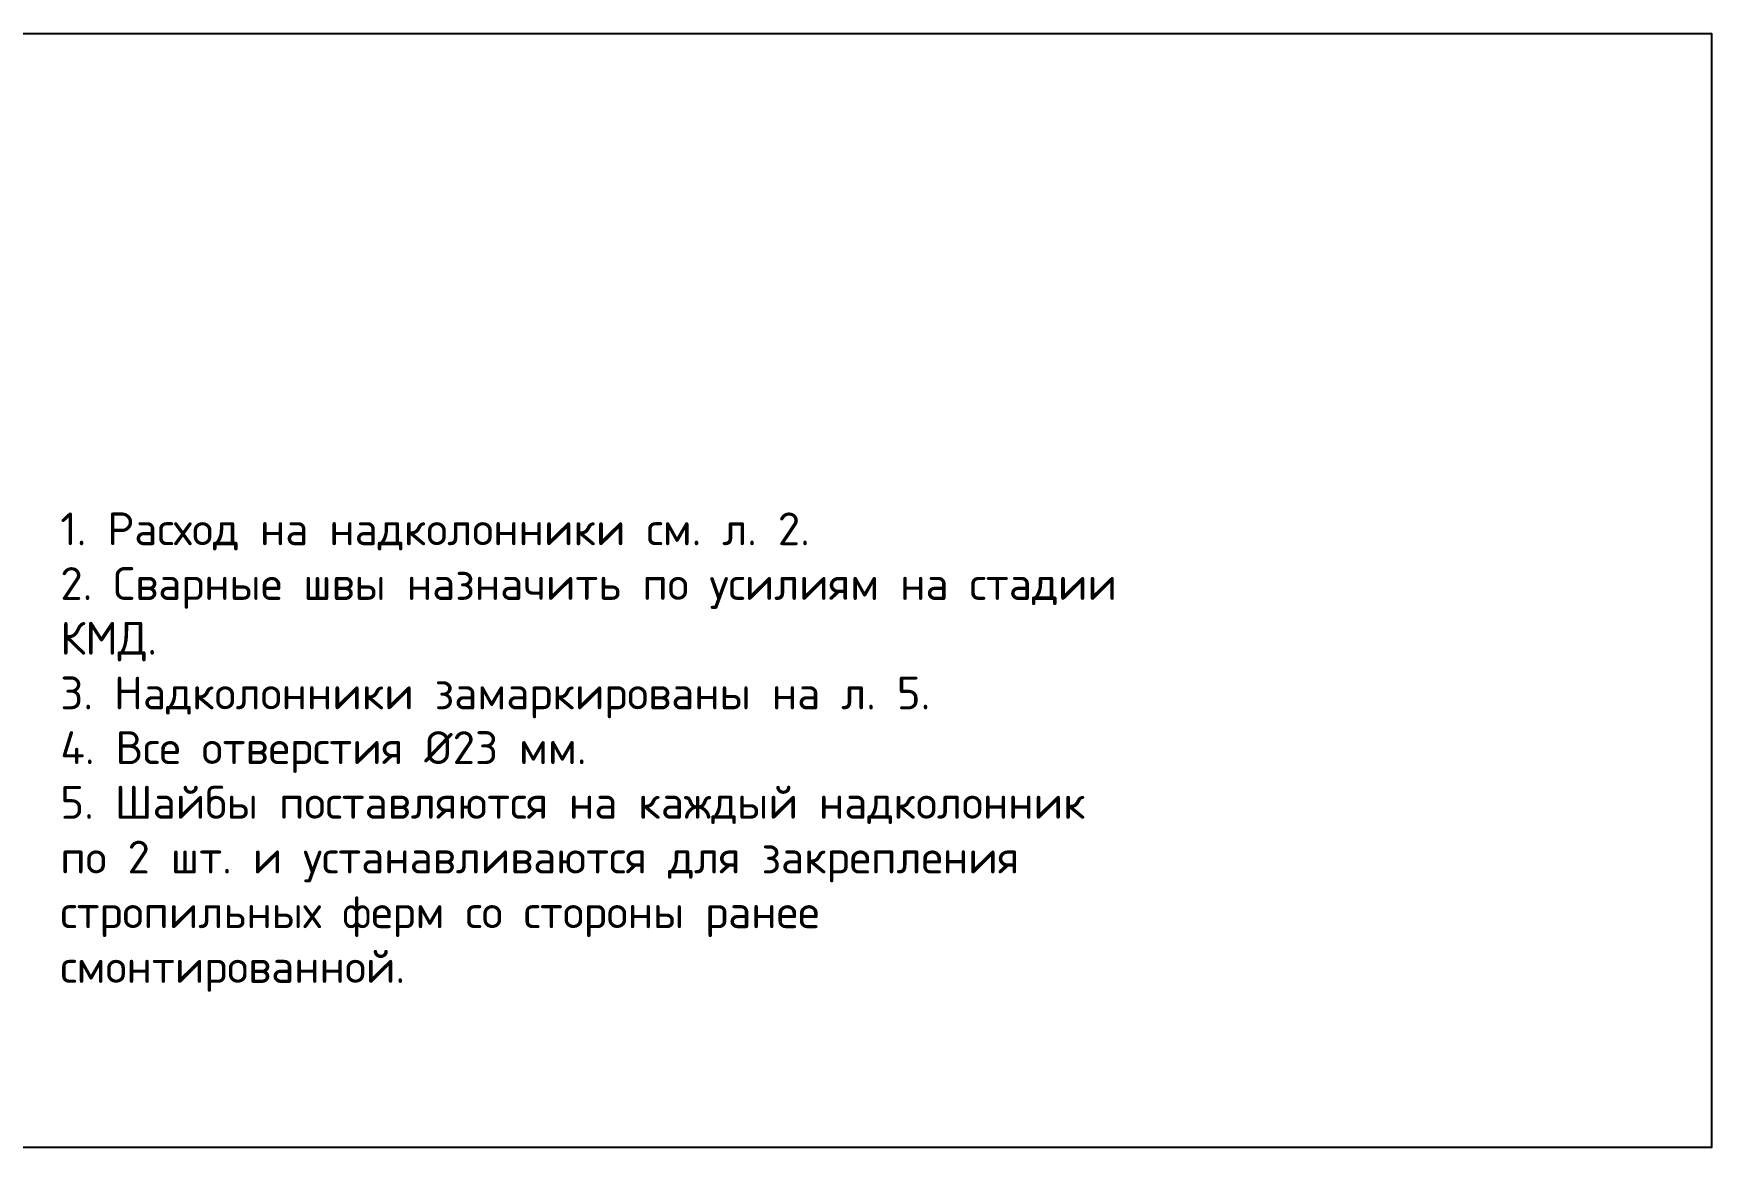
# Model space of a CAD drawing. Header units: millimetres. Extents: x 0 to 44639, y 0 to 10183.
# Drawn here: x 10119 to 25460, y 0 to 10183 of the extents above; entities that cross this region are included whole.
import ezdxf

# ---------------------------------------------------------------- set-up
doc = ezdxf.new("R2010")
doc.units = ezdxf.units.MM
doc.layers.add('НАДПИСИ', color=11, linetype='Continuous', lineweight=13)
doc.styles.add('ОСК', font='isocpeur.ttf')

msp = doc.modelspace()

# ---------------------------------------------------------------- linework, layer by layer
msp.add_lwpolyline([(0, 10183), (25460, 10183), (25460, 0), (0, 0)], close=True)

# ---------------------------------------------------------------- texts
at = {"layer": 'НАДПИСИ', "insert": (10363, 5805), "char_height": 300, "attachment_point": 1, "style": 'ОСК'}
msp.add_mtext_dynamic_manual_height_columns('1. Расход на надколонники см. л. 2.\\P2. Сварные швы назначить по усилиям на стадии КМД.\\P3. Надколонники замаркированы на л. 5.\\P4. Все отверстия %%C23 мм.\\P5. Шайбы поставляются на каждый надколонник по 2 шт. и устанавливаются для закрепления стропильных ферм со стороны ранее смонтированной.', width=9693.86, gutter_width=0, heights=[7252], dxfattribs=at)

doc.saveas('drawing.dxf')
